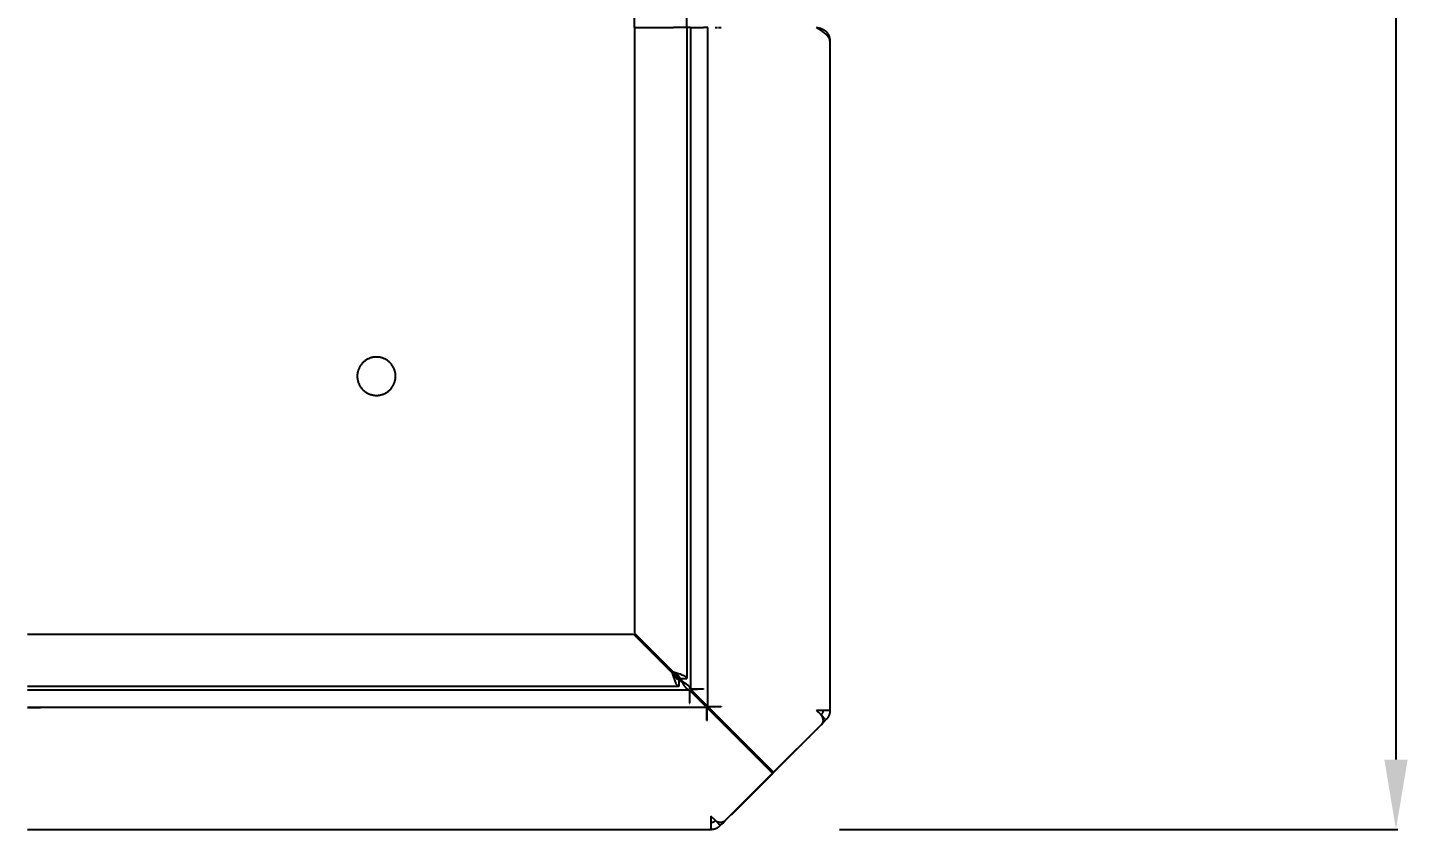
# Model space of a CAD drawing. Header units: millimetres. Extents: x -1421 to 3505, y -683 to 2759.
# Drawn here: x 1825.6 to 2222, y 0 to 230 of the extents above; entities that cross this region are included whole.
import ezdxf

# ---------------------------------------------------------------- set-up
doc = ezdxf.new("R2010")
doc.units = ezdxf.units.MM
doc.header["$MEASUREMENT"] = 0
doc.layers.add('Domyślny', color=7, linetype='Continuous', true_color=0x000000)
doc.layers.add('Utwórz2D linie widoczne', color=7, linetype='Continuous', true_color=0x000000)
doc.styles.add('Arial', font='arial.ttf')
doc.dimstyles.new('Domyślny', dxfattribs={"dimtxt": 30, "dimasz": 20, "dimexe": 0.5, "dimexo": 0.5, "dimgap": 0.25, "dimtad": 1, "dimtoh": 1, "dimdec": 0, "dimzin": 1, "dimdsep": 46, "dimtxsty": 'Arial', "dimcen": 0.5, "dimazin": 0, "dimtfac": 1, "dimtdec": 4, "dimtix": 1, "dimtmove": 1, "dimatfit": 3, "dimfxl": 0, "dimtolj": 1, "dimtzin": 1, "dimarcsym": 0})

# ---------------------------------------------------------------- blocks, each defined once
blk = doc.blocks.new('*D2')
at = {"layer": 'Defpoints', "color": 0}
for p in [(2057.92, 999.96), (2057.92, -0.04), (2217.92, -0.04)]:
    blk.add_point(p, dxfattribs=at)
at = {"layer": 'Domyślny', "color": 0, "lineweight": -2}
for p, q in [((2058.42, 999.96), (2218.42, 999.96)), ((2217.92, 979.96), (2217.92, 19.96)), ((2058.42, -0.04), (2218.42, -0.04))]:
    blk.add_line(p, q, dxfattribs=at)
at = {"layer": 'Domyślny', "color": 0}
for points in [[(2221.26, 979.96), (2214.59, 979.96), (2217.92, 999.96)], [(2214.59, 19.96), (2221.26, 19.96), (2217.92, -0.04)]]:
    blk.add_solid(points, dxfattribs=at)
at = {"layer": 'Domyślny', "color": 0, "insert": (2202.36, 499.96), "char_height": 30, "attachment_point": 5, "rotation": 90, "style": 'Arial'}
blk.add_mtext('\\A1;1000', dxfattribs=at)

msp = doc.modelspace()

# ---------------------------------------------------------------- linework, layer by layer
at = {"layer": 'Utwórz2D linie widoczne'}
for p, q in [((1999.62, 229.96), (1999.62, 499.96)), ((2014.62, 229.96), (2014.62, 499.96)), ((1999.62, 229.96), (2010.82, 229.96)), ((1999.62, 229.96), (1999.62, 56.24)), ((2014.62, 229.96), (2010.82, 229.96)), ((2015.63, 229.96), (2014.62, 229.96)), ((2014.62, 229.96), (2014.62, 43.26)), ((2015.63, 229.96), (2015.63, 40.24)), ((2015.63, 229.96), (2019.43, 229.96)), ((2020.63, 229.96), (2019.43, 229.96)), ((2020.63, 35.24), (2020.63, 229.96)), ((2022.77, 229.96), (2022.83, 229.96)), ((2022.86, 229.96), (2022.87, 229.96)), ((2022.93, 229.96), (2022.94, 229.96)), ((2022.97, 229.96), (2023.03, 229.96)), ((2023.09, 229.96), (2023.12, 229.96)), ((2023.15, 229.96), (2023.2, 229.96)), ((2023.22, 229.96), (2023.29, 229.96)), ((2023.52, 229.96), (2023.56, 229.96)), ((2023.6, 229.96), (2023.65, 229.96)), ((2023.76, 229.96), (2023.82, 229.96)), ((2023.85, 229.96), (2023.91, 229.96)), ((2023.93, 229.96), (2024, 229.96)), ((2024.01, 229.96), (2024.08, 229.96)), ((2024.1, 229.96), (2024.17, 229.96)), ((2024.18, 229.96), (2024.26, 229.96)), ((2024.26, 229.96), (2024.34, 229.96)), ((2024.35, 229.96), (2024.43, 229.96)), ((2053.28, 229.01), (2051.83, 229.96)), ((2051.83, 229.96), (2051.96, 229.96)), ((2051.96, 229.96), (2052.09, 229.95)), ((2052.09, 229.95), (2052.22, 229.94)), ((2052.22, 229.94), (2052.35, 229.92)), ((2052.35, 229.92), (2052.48, 229.9)), ((2052.48, 229.9), (2052.61, 229.88)), ((2052.61, 229.88), (2052.74, 229.85)), ((2052.74, 229.85), (2052.86, 229.81)), ((2052.86, 229.81), (2052.99, 229.78)), ((2052.99, 229.78), (2053.11, 229.73)), ((2053.11, 229.73), (2053.24, 229.69)), ((2053.24, 229.69), (2053.36, 229.64)), ((2053.53, 228.83), (2053.28, 229.01)), ((2053.36, 229.64), (2053.48, 229.58)), ((2053.48, 229.58), (2053.59, 229.52)), ((2053.78, 228.65), (2053.53, 228.83)), ((2053.59, 229.52), (2053.71, 229.46)), ((2053.71, 229.46), (2053.82, 229.39)), ((2054.03, 228.46), (2053.78, 228.65)), ((2053.82, 229.39), (2053.93, 229.32)), ((2053.93, 229.32), (2054.04, 229.25)), ((2054.27, 228.26), (2054.03, 228.46)), ((2054.04, 229.25), (2054.15, 229.17)), ((2054.15, 229.17), (2054.25, 229.09)), ((2054.25, 229.09), (2054.35, 229)), ((2054.51, 228.06), (2054.27, 228.26)), ((2054.35, 229), (2054.44, 228.91)), ((2054.44, 228.91), (2054.54, 228.82)), ((2054.64, 227.94), (2054.51, 228.06)), ((2054.54, 228.82), (2054.63, 228.72)), ((2054.63, 228.72), (2054.72, 228.63)), ((2054.76, 227.83), (2054.64, 227.94)), ((2054.72, 228.63), (2054.8, 228.52)), ((2054.87, 227.71), (2054.76, 227.83)), ((2054.8, 228.52), (2054.88, 228.42)), ((2054.99, 227.58), (2054.87, 227.71)), ((2054.88, 228.42), (2054.96, 228.31)), ((2054.96, 228.31), (2055.03, 228.2)), ((2055.05, 227.51), (2054.99, 227.58)), ((2055.03, 228.2), (2055.1, 228.09)), ((2055.11, 227.43), (2055.05, 227.51)), ((2055.1, 228.09), (2055.16, 227.98)), ((2055.17, 227.35), (2055.11, 227.43)), ((2055.16, 227.98), (2055.22, 227.86)), ((2055.23, 227.27), (2055.17, 227.35)), ((2055.22, 227.86), (2055.28, 227.74)), ((2055.28, 227.19), (2055.23, 227.27)), ((2055.28, 227.74), (2055.33, 227.62)), ((2055.34, 227.11), (2055.28, 227.19)), ((2055.33, 227.62), (2055.38, 227.5)), ((2055.37, 227.04), (2055.34, 227.11)), ((2055.41, 226.98), (2055.37, 227.04)), ((2055.38, 227.5), (2055.42, 227.38)), ((2055.44, 226.91), (2055.41, 226.98)), ((2055.42, 227.38), (2055.46, 227.25)), ((2055.47, 226.84), (2055.44, 226.91)), ((2055.46, 227.25), (2055.5, 227.13)), ((2055.5, 226.77), (2055.47, 226.84)), ((2055.5, 227.13), (2055.53, 227)), ((2055.53, 226.7), (2055.5, 226.77)), ((2055.53, 227), (2055.56, 226.87)), ((2055.55, 226.63), (2055.53, 226.7)), ((2055.57, 226.58), (2055.55, 226.63)), ((2055.56, 226.87), (2055.58, 226.74)), ((2055.58, 226.53), (2055.57, 226.58)), ((2055.58, 226.74), (2055.6, 226.61)), ((2055.59, 226.48), (2055.58, 226.53)), ((2055.6, 226.42), (2055.59, 226.48)), ((2055.6, 226.61), (2055.61, 226.48)), ((2055.61, 226.37), (2055.6, 226.42)), ((2055.61, 226.48), (2055.62, 226.35)), ((2055.62, 226.32), (2055.61, 226.37)), ((2055.62, 226.35), (2055.63, 226.22)), ((2055.62, 226.27), (2055.62, 226.32)), ((2055.62, 226.21), (2055.62, 226.27)), ((2055.63, 226.16), (2055.62, 226.21)), ((2055.63, 226.16), (2055.63, 34.06)), ((1923.07, 134.83), (1922.9, 134.74)), ((1923.24, 134.91), (1923.07, 134.83)), ((1923.41, 134.99), (1923.24, 134.91)), ((1923.59, 135.07), (1923.41, 134.99)), ((1923.76, 135.13), (1923.59, 135.07)), ((1923.94, 135.19), (1923.76, 135.13)), ((1924.12, 135.25), (1923.94, 135.19)), ((1924.31, 135.3), (1924.12, 135.25)), ((1924.49, 135.34), (1924.31, 135.3)), ((1924.68, 135.38), (1924.49, 135.34)), ((1924.87, 135.41), (1924.68, 135.38)), ((1925.06, 135.43), (1924.87, 135.41)), ((1925.24, 135.45), (1925.06, 135.43)), ((1925.43, 135.45), (1925.24, 135.45)), ((1925.62, 135.46), (1925.43, 135.45)), ((1925.81, 135.45), (1925.62, 135.46)), ((1926, 135.45), (1925.81, 135.45)), ((1926.19, 135.43), (1926, 135.45)), ((1926.38, 135.41), (1926.19, 135.43)), ((1926.57, 135.38), (1926.38, 135.41)), ((1926.76, 135.34), (1926.57, 135.38)), ((1926.94, 135.3), (1926.76, 135.34)), ((1927.12, 135.25), (1926.94, 135.3)), ((1927.31, 135.19), (1927.12, 135.25)), ((1927.49, 135.13), (1927.31, 135.19)), ((1927.66, 135.07), (1927.49, 135.13)), ((1927.84, 134.99), (1927.66, 135.07)), ((1928.01, 134.91), (1927.84, 134.99)), ((1928.18, 134.83), (1928.01, 134.91)), ((1928.35, 134.74), (1928.18, 134.83)), ((1920.22, 131), (1920.19, 130.81)), ((1920.26, 131.18), (1920.22, 131)), ((1920.31, 131.37), (1920.26, 131.18)), ((1920.36, 131.55), (1920.31, 131.37)), ((1920.42, 131.73), (1920.36, 131.55)), ((1920.48, 131.91), (1920.42, 131.73)), ((1920.55, 132.08), (1920.48, 131.91)), ((1920.63, 132.26), (1920.55, 132.08)), ((1920.71, 132.43), (1920.63, 132.26)), ((1920.8, 132.6), (1920.71, 132.43)), ((1920.89, 132.76), (1920.8, 132.6)), ((1920.99, 132.92), (1920.89, 132.76)), ((1921.1, 133.08), (1920.99, 132.92)), ((1921.21, 133.24), (1921.1, 133.08)), ((1921.32, 133.39), (1921.21, 133.24)), ((1921.44, 133.53), (1921.32, 133.39)), ((1921.57, 133.68), (1921.44, 133.53)), ((1921.7, 133.81), (1921.57, 133.68)), ((1921.84, 133.95), (1921.7, 133.81)), ((1921.98, 134.08), (1921.84, 133.95)), ((1922.12, 134.2), (1921.98, 134.08)), ((1922.27, 134.32), (1922.12, 134.2)), ((1922.42, 134.43), (1922.27, 134.32)), ((1922.58, 134.54), (1922.42, 134.43)), ((1922.74, 134.64), (1922.58, 134.54)), ((1922.9, 134.74), (1922.74, 134.64)), ((1928.51, 134.64), (1928.35, 134.74)), ((1928.67, 134.54), (1928.51, 134.64)), ((1928.83, 134.43), (1928.67, 134.54)), ((1928.98, 134.32), (1928.83, 134.43)), ((1929.13, 134.2), (1928.98, 134.32)), ((1929.27, 134.08), (1929.13, 134.2)), ((1929.41, 133.95), (1929.27, 134.08)), ((1929.55, 133.81), (1929.41, 133.95)), ((1929.68, 133.68), (1929.55, 133.81)), ((1929.8, 133.53), (1929.68, 133.68)), ((1929.92, 133.39), (1929.8, 133.53)), ((1930.04, 133.24), (1929.92, 133.39)), ((1930.15, 133.08), (1930.04, 133.24)), ((1930.26, 132.92), (1930.15, 133.08)), ((1930.36, 132.76), (1930.26, 132.92)), ((1930.45, 132.6), (1930.36, 132.76)), ((1930.54, 132.43), (1930.45, 132.6)), ((1930.62, 132.26), (1930.54, 132.43)), ((1930.7, 132.08), (1930.62, 132.26)), ((1930.77, 131.91), (1930.7, 132.08)), ((1930.83, 131.73), (1930.77, 131.91)), ((1930.89, 131.55), (1930.83, 131.73)), ((1930.94, 131.37), (1930.89, 131.55)), ((1930.99, 131.18), (1930.94, 131.37)), ((1931.03, 131), (1930.99, 131.18)), ((1931.06, 130.81), (1931.03, 131)), ((1920.13, 130.24), (1920.12, 130.05)), ((1920.12, 130.05), (1920.12, 129.86)), ((1920.12, 129.86), (1920.13, 129.67)), ((1920.14, 130.43), (1920.13, 130.24)), ((1920.13, 129.67), (1920.14, 129.48)), ((1920.16, 130.62), (1920.14, 130.43)), ((1920.14, 129.48), (1920.16, 129.3)), ((1920.19, 130.81), (1920.16, 130.62)), ((1920.16, 129.3), (1920.19, 129.11)), ((1920.19, 129.11), (1920.22, 128.92)), ((1920.22, 128.92), (1920.26, 128.73)), ((1920.26, 128.73), (1920.31, 128.55)), ((1920.31, 128.55), (1920.36, 128.37)), ((1920.36, 128.37), (1920.42, 128.19)), ((1920.42, 128.19), (1920.48, 128.01)), ((1920.48, 128.01), (1920.55, 127.83)), ((1920.55, 127.83), (1920.63, 127.66)), ((1920.63, 127.66), (1920.71, 127.49)), ((1920.71, 127.49), (1920.8, 127.32)), ((1920.8, 127.32), (1920.89, 127.15)), ((1920.89, 127.15), (1920.99, 126.99)), ((1920.99, 126.99), (1921.1, 126.83)), ((1930.15, 126.83), (1930.26, 126.99)), ((1930.26, 126.99), (1930.36, 127.15)), ((1930.36, 127.15), (1930.45, 127.32)), ((1930.45, 127.32), (1930.54, 127.49)), ((1930.54, 127.49), (1930.62, 127.66)), ((1930.62, 127.66), (1930.7, 127.83)), ((1930.7, 127.83), (1930.77, 128.01)), ((1930.77, 128.01), (1930.83, 128.19)), ((1930.83, 128.19), (1930.89, 128.37)), ((1930.89, 128.37), (1930.94, 128.55)), ((1930.94, 128.55), (1930.99, 128.73)), ((1930.99, 128.73), (1931.03, 128.92)), ((1931.03, 128.92), (1931.06, 129.11)), ((1931.08, 130.62), (1931.06, 130.81)), ((1931.06, 129.11), (1931.08, 129.3)), ((1931.1, 130.43), (1931.08, 130.62)), ((1931.08, 129.3), (1931.1, 129.48)), ((1931.12, 130.24), (1931.1, 130.43)), ((1931.1, 129.48), (1931.12, 129.67)), ((1931.12, 130.05), (1931.12, 130.24)), ((1931.12, 129.86), (1931.12, 130.05)), ((1931.12, 129.67), (1931.12, 129.86)), ((1921.1, 126.83), (1921.21, 126.68)), ((1921.21, 126.68), (1921.32, 126.53)), ((1921.32, 126.53), (1921.44, 126.38)), ((1921.44, 126.38), (1921.57, 126.24)), ((1921.57, 126.24), (1921.7, 126.1)), ((1921.7, 126.1), (1921.84, 125.97)), ((1921.84, 125.97), (1921.98, 125.84)), ((1921.98, 125.84), (1922.12, 125.72)), ((1922.12, 125.72), (1922.27, 125.6)), ((1922.27, 125.6), (1922.42, 125.49)), ((1922.42, 125.49), (1922.58, 125.38)), ((1922.58, 125.38), (1922.74, 125.28)), ((1922.74, 125.28), (1922.9, 125.18)), ((1922.9, 125.18), (1923.07, 125.09)), ((1923.07, 125.09), (1923.24, 125)), ((1923.24, 125), (1923.41, 124.92)), ((1923.41, 124.92), (1923.59, 124.85)), ((1923.59, 124.85), (1923.76, 124.78)), ((1923.76, 124.78), (1923.94, 124.72)), ((1923.94, 124.72), (1924.12, 124.67)), ((1924.12, 124.67), (1924.31, 124.62)), ((1924.31, 124.62), (1924.49, 124.58)), ((1924.49, 124.58), (1924.68, 124.54)), ((1924.68, 124.54), (1924.87, 124.51)), ((1924.87, 124.51), (1925.06, 124.49)), ((1925.06, 124.49), (1925.24, 124.47)), ((1925.24, 124.47), (1925.43, 124.46)), ((1925.43, 124.46), (1925.62, 124.46)), ((1925.62, 124.46), (1925.81, 124.46)), ((1925.81, 124.46), (1926, 124.47)), ((1926, 124.47), (1926.19, 124.49)), ((1926.19, 124.49), (1926.38, 124.51)), ((1926.38, 124.51), (1926.57, 124.54)), ((1926.57, 124.54), (1926.76, 124.58)), ((1926.76, 124.58), (1926.94, 124.62)), ((1926.94, 124.62), (1927.12, 124.67)), ((1927.12, 124.67), (1927.31, 124.72)), ((1927.31, 124.72), (1927.49, 124.78)), ((1927.49, 124.78), (1927.66, 124.85)), ((1927.66, 124.85), (1927.84, 124.92)), ((1927.84, 124.92), (1928.01, 125)), ((1928.01, 125), (1928.18, 125.09)), ((1928.18, 125.09), (1928.35, 125.18)), ((1928.35, 125.18), (1928.51, 125.28)), ((1928.51, 125.28), (1928.67, 125.38)), ((1928.67, 125.38), (1928.83, 125.49)), ((1928.83, 125.49), (1928.98, 125.6)), ((1928.98, 125.6), (1929.13, 125.72)), ((1929.13, 125.72), (1929.27, 125.84)), ((1929.27, 125.84), (1929.41, 125.97)), ((1929.41, 125.97), (1929.55, 126.1)), ((1929.55, 126.1), (1929.68, 126.24)), ((1929.68, 126.24), (1929.8, 126.38)), ((1929.8, 126.38), (1929.92, 126.53)), ((1929.92, 126.53), (1930.04, 126.68)), ((1930.04, 126.68), (1930.15, 126.83)), ((1825.63, 55.96), (1999.34, 55.96)), ((1999.34, 55.96), (2010.54, 44.76)), ((1999.62, 56.24), (2010.82, 45.04)), ((2010.88, 43.66), (2010.54, 44.76)), ((2010.54, 44.76), (2010.88, 44.24)), ((2011.93, 44.7), (2010.82, 45.04)), ((2011.35, 44.7), (2010.82, 45.04)), ((2010.82, 44.76), (2011.5, 44.39)), ((2011.2, 44.08), (2010.82, 44.76)), ((2010.88, 44.24), (2011, 44.06)), ((2011.13, 42.9), (2010.88, 43.66)), ((2011, 44.06), (2011.13, 43.88)), ((2011.13, 43.88), (2011.23, 43.75)), ((2011.16, 44.14), (2013.54, 41.76)), ((2011.3, 43.91), (2011.2, 44.08)), ((2011.23, 43.75), (2011.33, 43.61)), ((2011.38, 43.78), (2011.3, 43.91)), ((2011.33, 43.61), (2011.38, 43.55)), ((2011.53, 44.58), (2011.35, 44.7)), ((2011.46, 43.65), (2011.38, 43.78)), ((2011.46, 44.41), (2012.62, 43.25)), ((2011.51, 43.59), (2011.46, 43.65)), ((2011.5, 44.39), (2011.67, 44.28)), ((2011.7, 44.46), (2011.53, 44.58)), ((2011.67, 44.28), (2011.8, 44.2)), ((2011.84, 44.36), (2011.7, 44.46)), ((2011.8, 44.2), (2011.93, 44.12)), ((2011.97, 44.25), (2011.84, 44.36)), ((2012.68, 44.46), (2011.93, 44.7)), ((2011.93, 44.12), (2012, 44.07)), ((2012.03, 44.2), (2011.97, 44.25)), ((2012, 44.07), (2012.06, 44.03)), ((2012.09, 44.14), (2012.03, 44.2)), ((2012.06, 44.03), (2012.12, 43.98)), ((2012.16, 44.09), (2012.09, 44.14)), ((2012.12, 43.98), (2012.18, 43.93)), ((2012.22, 44.03), (2012.16, 44.09)), ((2012.18, 43.93), (2012.23, 43.89)), ((2012.26, 43.98), (2012.22, 44.03)), ((2012.23, 43.89), (2012.27, 43.86)), ((2012.31, 43.93), (2012.26, 43.98)), ((2012.27, 43.86), (2012.32, 43.81)), ((2012.35, 43.88), (2012.31, 43.93)), ((2012.32, 43.81), (2012.36, 43.77)), ((2012.37, 43.85), (2012.35, 43.88)), ((2012.36, 43.77), (2012.39, 43.73)), ((2012.39, 43.83), (2012.37, 43.85)), ((2012.41, 43.8), (2012.39, 43.83)), ((2012.39, 43.73), (2012.41, 43.71)), ((2012.43, 43.78), (2012.41, 43.8)), ((2012.41, 43.71), (2012.43, 43.69)), ((2012.45, 43.75), (2012.43, 43.78)), ((2012.43, 43.69), (2012.45, 43.67)), ((2012.46, 43.73), (2012.45, 43.75)), ((2012.45, 43.67), (2012.46, 43.65)), ((2012.48, 43.7), (2012.46, 43.73)), ((2012.46, 43.65), (2012.48, 43.63)), ((2012.5, 43.68), (2012.48, 43.7)), ((2012.48, 43.63), (2012.49, 43.61)), ((2012.49, 43.61), (2012.51, 43.59)), ((2012.51, 43.65), (2012.5, 43.68)), ((2012.52, 43.62), (2012.51, 43.65)), ((2012.54, 43.6), (2012.52, 43.62)), ((2012.99, 44.35), (2012.68, 44.46)), ((2013.29, 44.23), (2012.99, 44.35)), ((2013.53, 44.13), (2013.29, 44.23)), ((2013.65, 44.08), (2013.53, 44.13)), ((2013.76, 44.03), (2013.65, 44.08)), ((2013.86, 43.98), (2013.76, 44.03)), ((2013.95, 43.93), (2013.86, 43.98)), ((2014.05, 43.88), (2013.95, 43.93)), ((2014.14, 43.83), (2014.05, 43.88)), ((2014.21, 43.78), (2014.14, 43.83)), ((2014.25, 43.76), (2014.21, 43.78)), ((2014.28, 43.73), (2014.25, 43.76)), ((2014.32, 43.71), (2014.28, 43.73)), ((2014.35, 43.68), (2014.32, 43.71)), ((2014.38, 43.65), (2014.35, 43.68)), ((2014.41, 43.62), (2014.38, 43.65)), ((2014.44, 43.6), (2014.41, 43.62)), ((2012.32, 40.96), (1825.63, 40.96)), ((1825.63, 39.96), (2015.34, 39.96)), ((2011.24, 42.59), (2011.13, 42.9)), ((2011.35, 42.29), (2011.24, 42.59)), ((2011.45, 42.05), (2011.35, 42.29)), ((2011.38, 43.55), (2011.44, 43.49)), ((2011.44, 43.49), (2011.5, 43.43)), ((2011.5, 41.94), (2011.45, 42.05)), ((2011.5, 43.43), (2011.55, 43.37)), ((2011.55, 41.82), (2011.5, 41.94)), ((2011.55, 43.52), (2011.51, 43.59)), ((2011.6, 43.46), (2011.55, 43.52)), ((2011.55, 43.37), (2011.6, 43.32)), ((2011.6, 41.72), (2011.55, 41.82)), ((2011.65, 43.4), (2011.6, 43.46)), ((2011.6, 43.32), (2011.65, 43.27)), ((2011.65, 41.63), (2011.6, 41.72)), ((2011.69, 43.36), (2011.65, 43.4)), ((2011.65, 43.27), (2011.7, 43.23)), ((2011.7, 41.54), (2011.65, 41.63)), ((2011.73, 43.31), (2011.69, 43.36)), ((2011.7, 43.23), (2011.73, 43.21)), ((2011.76, 41.44), (2011.7, 41.54)), ((2011.77, 43.27), (2011.73, 43.31)), ((2011.73, 43.21), (2011.76, 43.19)), ((2011.76, 43.19), (2011.78, 43.17)), ((2011.8, 41.37), (2011.76, 41.44)), ((2011.81, 43.22), (2011.77, 43.27)), ((2011.78, 43.17), (2011.8, 43.15)), ((2011.8, 43.15), (2011.83, 43.13)), ((2011.83, 41.34), (2011.8, 41.37)), ((2011.85, 43.19), (2011.81, 43.22)), ((2011.83, 43.13), (2011.85, 43.12)), ((2011.85, 41.3), (2011.83, 41.34)), ((2011.87, 43.17), (2011.85, 43.19)), ((2011.85, 43.12), (2011.88, 43.1)), ((2011.88, 41.27), (2011.85, 41.3)), ((2011.89, 43.15), (2011.87, 43.17)), ((2011.88, 43.1), (2011.91, 43.09)), ((2011.9, 41.23), (2011.88, 41.27)), ((2011.91, 43.14), (2011.89, 43.15)), ((2011.93, 41.2), (2011.9, 41.23)), ((2011.93, 43.12), (2011.91, 43.14)), ((2011.91, 43.09), (2011.93, 43.07)), ((2011.95, 43.1), (2011.93, 43.12)), ((2011.93, 43.07), (2011.96, 43.06)), ((2011.96, 41.17), (2011.93, 41.2)), ((2011.97, 43.09), (2011.95, 43.1)), ((2011.96, 43.06), (2011.98, 43.05)), ((2011.98, 41.15), (2011.96, 41.17)), ((2011.99, 43.08), (2011.97, 43.09)), ((2011.98, 43.05), (2012.01, 43.04)), ((2012, 41.12), (2011.98, 41.15)), ((2012.01, 43.06), (2011.99, 43.08)), ((2012.02, 41.1), (2012, 41.12)), ((2012.03, 43.05), (2012.01, 43.06)), ((2012.01, 43.04), (2012.03, 43.02)), ((2012.04, 41.09), (2012.02, 41.1)), ((2012.05, 43.04), (2012.03, 43.05)), ((2012.03, 43.02), (2012.05, 43.02)), ((2012.05, 41.08), (2012.04, 41.09)), ((2012.07, 43.03), (2012.05, 43.04)), ((2012.05, 43.02), (2012.08, 43.01)), ((2012.06, 41.07), (2012.05, 41.08)), ((2012.07, 41.06), (2012.06, 41.07)), ((2012.09, 43.02), (2012.07, 43.03)), ((2012.08, 41.05), (2012.07, 41.06)), ((2012.08, 43.01), (2012.1, 43)), ((2012.1, 41.04), (2012.08, 41.05)), ((2012.11, 43.01), (2012.09, 43.02)), ((2012.1, 43), (2012.13, 42.99)), ((2012.11, 41.04), (2012.1, 41.04)), ((2012.13, 43), (2012.11, 43.01)), ((2012.12, 41.03), (2012.11, 41.04)), ((2012.14, 41.02), (2012.12, 41.03)), ((2012.15, 42.99), (2012.13, 43)), ((2012.13, 42.99), (2012.15, 42.98)), ((2012.15, 41.01), (2012.14, 41.02)), ((2012.17, 42.99), (2012.15, 42.99)), ((2012.15, 42.98), (2012.17, 42.98)), ((2012.16, 41.01), (2012.15, 41.01)), ((2012.17, 41), (2012.16, 41.01)), ((2012.19, 42.98), (2012.17, 42.99)), ((2012.17, 42.98), (2012.2, 42.97)), ((2012.18, 40.99), (2012.17, 41)), ((2012.2, 40.99), (2012.18, 40.99)), ((2012.21, 42.98), (2012.19, 42.98)), ((2012.2, 42.97), (2012.22, 42.97)), ((2012.21, 40.98), (2012.2, 40.99)), ((2012.23, 42.97), (2012.21, 42.98)), ((2012.22, 40.98), (2012.21, 40.98)), ((2012.22, 42.97), (2012.24, 42.96)), ((2012.23, 40.98), (2012.22, 40.98)), ((2012.24, 42.97), (2012.23, 42.97)), ((2012.24, 40.97), (2012.23, 40.98)), ((2012.25, 42.97), (2012.24, 42.97)), ((2012.24, 42.96), (2012.27, 42.96)), ((2012.25, 40.97), (2012.24, 40.97)), ((2012.26, 42.97), (2012.25, 42.97)), ((2012.27, 40.97), (2012.25, 40.97)), ((2012.27, 42.96), (2012.26, 42.97)), ((2012.28, 42.96), (2012.27, 42.96)), ((2012.27, 42.96), (2012.29, 42.96)), ((2012.28, 40.96), (2012.27, 40.97)), ((2012.29, 42.96), (2012.28, 42.96)), ((2012.29, 40.96), (2012.28, 40.96)), ((2012.29, 42.96), (2012.32, 42.96)), ((2012.3, 40.96), (2012.29, 40.96)), ((2012.29, 40.96), (2012.29, 40.96)), ((2012.31, 40.96), (2012.3, 40.96)), ((2012.3, 40.96), (2012.3, 40.96)), ((2012.32, 40.96), (2012.31, 40.96)), ((2012.32, 42.96), (2012.34, 42.96)), ((2012.33, 40.96), (2012.32, 40.96)), ((2012.32, 40.96), (2012.32, 40.96)), ((2012.34, 40.96), (2012.33, 40.96)), ((2012.33, 40.96), (2012.33, 40.96)), ((2012.34, 42.96), (2012.34, 40.96)), ((2012.51, 43.59), (2012.52, 43.57)), ((2012.52, 43.57), (2012.53, 43.55)), ((2012.53, 43.55), (2012.54, 43.53)), ((2012.55, 43.58), (2012.54, 43.6)), ((2012.54, 43.53), (2012.55, 43.51)), ((2012.56, 43.55), (2012.55, 43.58)), ((2012.55, 43.51), (2012.56, 43.49)), ((2012.57, 43.53), (2012.56, 43.55)), ((2012.56, 43.49), (2012.57, 43.47)), ((2012.58, 43.51), (2012.57, 43.53)), ((2012.57, 43.47), (2012.58, 43.45)), ((2012.58, 43.48), (2012.58, 43.51)), ((2012.59, 43.46), (2012.58, 43.48)), ((2012.58, 43.45), (2012.59, 43.43)), ((2012.6, 43.43), (2012.59, 43.46)), ((2012.59, 43.43), (2012.6, 43.41)), ((2012.6, 43.41), (2012.6, 43.43)), ((2012.6, 43.41), (2012.6, 43.39)), ((2012.61, 43.39), (2012.6, 43.41)), ((2012.6, 43.39), (2012.61, 43.37)), ((2012.61, 43.36), (2012.61, 43.39)), ((2012.61, 43.37), (2012.61, 43.36)), ((2012.61, 43.36), (2012.61, 43.35)), ((2012.62, 43.34), (2012.61, 43.36)), ((2012.61, 43.35), (2012.62, 43.34)), ((2012.62, 43.34), (2012.62, 43.33)), ((2012.62, 43.31), (2012.62, 43.34)), ((2012.62, 43.33), (2012.62, 43.32)), ((2012.62, 43.32), (2012.62, 43.31)), ((2012.62, 43.31), (2012.62, 43.3)), ((2012.62, 43.29), (2012.62, 43.31)), ((2012.62, 43.27), (2012.62, 43.29)), ((2012.62, 43.24), (2012.62, 43.27)), ((2012.62, 43.24), (2014.62, 43.24)), ((2012.63, 43.24), (2013.83, 42.04)), ((2013.88, 41.24), (2013.54, 41.76)), ((2014.35, 41.71), (2013.83, 42.04)), ((2014, 41.06), (2013.88, 41.24)), ((2014.13, 40.88), (2014, 41.06)), ((2014.23, 40.75), (2014.13, 40.88)), ((2014.33, 40.62), (2014.23, 40.75)), ((2014.39, 40.55), (2014.33, 40.62)), ((2014.53, 41.58), (2014.35, 41.71)), ((2014.44, 40.49), (2014.39, 40.55)), ((2014.46, 43.58), (2014.44, 43.6)), ((2014.5, 40.43), (2014.44, 40.49)), ((2014.48, 43.56), (2014.46, 43.58)), ((2014.49, 43.55), (2014.48, 43.56)), ((2014.5, 43.53), (2014.49, 43.55)), ((2014.51, 43.52), (2014.5, 43.53)), ((2014.56, 40.37), (2014.5, 40.43)), ((2014.52, 43.51), (2014.51, 43.52)), ((2014.53, 43.5), (2014.52, 43.51)), ((2014.54, 43.49), (2014.53, 43.5)), ((2014.71, 41.46), (2014.53, 41.58)), ((2014.55, 43.47), (2014.54, 43.49)), ((2014.56, 43.46), (2014.55, 43.47)), ((2014.56, 43.45), (2014.56, 43.46)), ((2014.57, 43.43), (2014.56, 43.45)), ((2014.6, 40.32), (2014.56, 40.37)), ((2014.58, 43.42), (2014.57, 43.43)), ((2014.58, 43.41), (2014.58, 43.42)), ((2014.59, 43.4), (2014.58, 43.41)), ((2014.59, 43.39), (2014.59, 43.4)), ((2014.6, 43.38), (2014.59, 43.39)), ((2014.6, 43.36), (2014.6, 43.38)), ((2014.61, 43.35), (2014.6, 43.36)), ((2014.65, 40.28), (2014.6, 40.32)), ((2014.61, 43.34), (2014.61, 43.35)), ((2014.61, 43.33), (2014.61, 43.34)), ((2014.62, 43.32), (2014.61, 43.33)), ((2014.62, 43.3), (2014.62, 43.32)), ((2014.62, 43.29), (2014.62, 43.3)), ((2014.62, 43.3), (2014.62, 43.3)), ((2014.62, 43.28), (2014.62, 43.29)), ((2014.62, 43.27), (2014.62, 43.28)), ((2014.62, 43.28), (2014.62, 43.28)), ((2014.62, 43.26), (2014.62, 43.27)), ((2014.62, 43.27), (2014.62, 43.27)), ((2014.62, 43.25), (2014.62, 43.26)), ((2014.62, 43.24), (2014.62, 43.25)), ((2014.62, 43.25), (2014.62, 43.25)), ((2014.71, 40.23), (2014.65, 40.28)), ((2014.84, 41.36), (2014.71, 41.46)), ((2014.73, 40.21), (2014.71, 40.23)), ((2014.76, 40.19), (2014.73, 40.21)), ((2014.78, 40.17), (2014.76, 40.19)), ((2014.81, 40.15), (2014.78, 40.17)), ((2014.83, 40.14), (2014.81, 40.15)), ((2014.86, 40.12), (2014.83, 40.14)), ((2014.97, 41.26), (2014.84, 41.36)), ((2014.88, 40.11), (2014.86, 40.12)), ((2014.91, 40.09), (2014.88, 40.11)), ((2014.93, 40.07), (2014.91, 40.09)), ((2014.96, 40.06), (2014.93, 40.07)), ((2014.98, 40.05), (2014.96, 40.06)), ((2015.03, 41.2), (2014.97, 41.26)), ((2015.01, 40.04), (2014.98, 40.05)), ((2015.03, 40.03), (2015.01, 40.04)), ((2015.1, 41.15), (2015.03, 41.2)), ((2015.05, 40.02), (2015.03, 40.03)), ((2015.08, 40.01), (2015.05, 40.02)), ((2015.1, 40), (2015.08, 40.01)), ((2015.16, 41.09), (2015.1, 41.15)), ((2015.13, 39.99), (2015.1, 40)), ((2015.15, 39.99), (2015.13, 39.99)), ((2015.18, 39.98), (2015.15, 39.99)), ((2015.22, 41.03), (2015.16, 41.09)), ((2015.2, 39.98), (2015.18, 39.98)), ((2015.22, 39.97), (2015.2, 39.98)), ((2015.26, 40.98), (2015.22, 41.03)), ((2015.25, 39.97), (2015.22, 39.97)), ((2015.27, 39.96), (2015.25, 39.97)), ((2015.31, 40.93), (2015.26, 40.98)), ((2015.29, 39.96), (2015.27, 39.96)), ((2015.32, 39.96), (2015.29, 39.96)), ((2015.35, 40.88), (2015.31, 40.93)), ((2015.34, 39.96), (2015.32, 39.96)), ((2015.34, 39.96), (2015.41, 39.96)), ((2015.34, 39.96), (2015.34, 36.16)), ((2015.38, 40.86), (2015.35, 40.88)), ((2015.4, 40.83), (2015.38, 40.86)), ((2015.41, 40.81), (2015.4, 40.83)), ((2015.43, 40.78), (2015.41, 40.81)), ((2015.41, 39.96), (2015.41, 37.96)), ((2015.45, 40.76), (2015.43, 40.78)), ((2015.47, 40.73), (2015.45, 40.76)), ((2015.48, 40.71), (2015.47, 40.73)), ((2015.5, 40.68), (2015.48, 40.71)), ((2015.51, 40.65), (2015.5, 40.68)), ((2015.53, 40.63), (2015.51, 40.65)), ((2015.54, 40.6), (2015.53, 40.63)), ((2015.55, 40.58), (2015.54, 40.6)), ((2015.56, 40.56), (2015.55, 40.58)), ((2015.57, 40.53), (2015.56, 40.56)), ((2015.58, 40.51), (2015.57, 40.53)), ((2015.59, 40.48), (2015.58, 40.51)), ((2015.59, 40.46), (2015.59, 40.48)), ((2015.6, 40.44), (2015.59, 40.46)), ((2015.61, 40.41), (2015.6, 40.44)), ((2015.61, 40.39), (2015.61, 40.41)), ((2015.62, 40.36), (2015.61, 40.39)), ((2015.62, 40.34), (2015.62, 40.36)), ((2015.62, 40.32), (2015.62, 40.34)), ((2015.62, 40.29), (2015.62, 40.32)), ((2015.63, 40.27), (2015.62, 40.29)), ((2015.63, 40.24), (2015.63, 40.27)), ((2015.63, 40.24), (2015.63, 40.17)), ((2015.63, 40.24), (2019.43, 40.24)), ((2015.63, 40.17), (2017.63, 40.17)), ((2016.09, 39.95), (2016.08, 39.95)), ((2016.08, 39.95), (2016.08, 39.94)), ((2016.08, 39.94), (2016.08, 39.93)), ((2016.08, 39.93), (2016.08, 39.92)), ((2016.08, 39.92), (2016.08, 39.91)), ((2016.08, 39.91), (2016.08, 39.9)), ((2016.08, 39.9), (2016.08, 39.89)), ((2016.08, 39.88), (2016.08, 39.89)), ((2016.08, 39.89), (2016.08, 39.89)), ((2016.08, 39.87), (2016.08, 39.88)), ((2016.08, 39.86), (2016.08, 39.87)), ((2016.08, 39.85), (2016.08, 39.86)), ((2016.08, 39.84), (2016.08, 39.85)), ((2016.09, 39.83), (2016.08, 39.84)), ((2016.1, 39.99), (2016.09, 39.98)), ((2016.09, 39.98), (2016.09, 39.97)), ((2016.09, 39.97), (2016.09, 39.96)), ((2016.09, 39.96), (2016.09, 39.95)), ((2016.09, 39.82), (2016.09, 39.83)), ((2016.09, 39.83), (2016.09, 39.83)), ((2016.09, 39.81), (2016.09, 39.82)), ((2016.1, 39.8), (2016.09, 39.81)), ((2016.11, 40.01), (2016.1, 40)), ((2016.1, 40), (2016.1, 39.99)), ((2016.1, 39.99), (2016.1, 39.99)), ((2016.1, 39.79), (2016.1, 39.8)), ((2016.11, 39.78), (2016.1, 39.79)), ((2016.1, 39.79), (2016.1, 39.79)), ((2016.12, 40.02), (2016.11, 40.02)), ((2016.11, 40.02), (2016.11, 40.01)), ((2016.11, 39.77), (2016.11, 39.78)), ((2016.12, 39.76), (2016.11, 39.77)), ((2016.13, 40.04), (2016.12, 40.03)), ((2016.12, 40.03), (2016.12, 40.02)), ((2016.13, 39.75), (2016.12, 39.76)), ((2016.12, 39.76), (2016.12, 39.76)), ((2016.14, 40.05), (2016.13, 40.05)), ((2016.13, 40.05), (2016.13, 40.04)), ((2016.13, 39.74), (2016.13, 39.75)), ((2016.14, 39.74), (2016.13, 39.74)), ((2016.15, 40.06), (2016.14, 40.06)), ((2016.14, 40.06), (2016.14, 40.05)), ((2016.14, 39.73), (2016.14, 39.74)), ((2016.15, 39.72), (2016.14, 39.73)), ((2016.16, 40.08), (2016.15, 40.07)), ((2016.15, 40.07), (2016.15, 40.06)), ((2016.15, 39.72), (2016.15, 39.72)), ((2016.15, 39.72), (2020.63, 35.24)), ((2016.17, 40.08), (2016.16, 40.08)), ((2016.18, 40.09), (2016.17, 40.09)), ((2016.17, 40.09), (2016.17, 40.08)), ((2016.19, 40.1), (2016.18, 40.09)), ((2016.2, 40.11), (2016.19, 40.1)), ((2016.19, 40.1), (2016.19, 40.1)), ((2016.21, 40.11), (2016.2, 40.11)), ((2016.22, 40.12), (2016.21, 40.12)), ((2016.21, 40.12), (2016.21, 40.11)), ((2016.23, 40.12), (2016.22, 40.12)), ((2016.24, 40.13), (2016.23, 40.12)), ((2016.25, 40.13), (2016.24, 40.13)), ((2016.26, 40.13), (2016.25, 40.13)), ((2016.25, 40.13), (2016.25, 40.13)), ((2016.27, 40.14), (2016.26, 40.13)), ((2016.28, 40.14), (2016.27, 40.14)), ((2016.29, 40.14), (2016.28, 40.14)), ((2016.3, 40.14), (2016.29, 40.14)), ((2016.31, 40.14), (2016.3, 40.14)), ((2016.3, 40.14), (2016.3, 40.14)), ((2016.32, 40.14), (2016.31, 40.14)), ((2016.33, 40.14), (2016.32, 40.14)), ((2019.43, 40.14), (2016.33, 40.14)), ((2017.63, 40.24), (2017.63, 40.17)), ((2019.43, 40.24), (2019.43, 40.14)), ((2015.34, 37.96), (2015.41, 37.96)), ((2015.34, 36.16), (2015.44, 36.16)), ((2015.44, 39.28), (2015.45, 39.29)), ((2015.44, 39.27), (2015.44, 39.28)), ((2015.44, 39.26), (2015.44, 39.27)), ((2015.44, 39.27), (2015.44, 39.27)), ((2015.44, 36.16), (2015.44, 39.26)), ((2015.45, 39.33), (2015.46, 39.34)), ((2015.45, 39.32), (2015.45, 39.33)), ((2015.45, 39.33), (2015.45, 39.33)), ((2015.45, 39.31), (2015.45, 39.32)), ((2015.45, 39.3), (2015.45, 39.31)), ((2015.45, 39.29), (2015.45, 39.3)), ((2015.46, 39.36), (2015.47, 39.37)), ((2015.46, 39.35), (2015.46, 39.36)), ((2015.46, 39.34), (2015.46, 39.35)), ((2015.47, 39.37), (2015.48, 39.38)), ((2015.47, 39.37), (2015.47, 39.37)), ((2015.48, 39.39), (2015.49, 39.4)), ((2015.48, 39.38), (2015.48, 39.39)), ((2015.48, 39.39), (2015.48, 39.39)), ((2015.49, 39.41), (2015.5, 39.42)), ((2015.49, 39.4), (2015.49, 39.41)), ((2015.5, 39.42), (2015.51, 39.43)), ((2015.5, 39.42), (2015.5, 39.42)), ((2015.51, 39.43), (2015.52, 39.43)), ((2015.52, 39.44), (2015.53, 39.45)), ((2015.52, 39.43), (2015.52, 39.44)), ((2015.53, 39.45), (2015.54, 39.45)), ((2015.54, 39.45), (2015.54, 39.46)), ((2015.54, 39.46), (2015.55, 39.46)), ((2015.55, 39.46), (2015.56, 39.47)), ((2015.56, 39.47), (2015.57, 39.48)), ((2015.56, 39.47), (2015.56, 39.47)), ((2015.57, 39.48), (2015.58, 39.48)), ((2015.58, 39.48), (2015.59, 39.48)), ((2015.59, 39.48), (2015.59, 39.49)), ((2015.59, 39.49), (2015.6, 39.49)), ((2015.6, 39.49), (2015.61, 39.49)), ((2015.61, 39.49), (2015.62, 39.5)), ((2015.62, 39.5), (2015.63, 39.5)), ((2015.63, 39.5), (2015.63, 39.5)), ((2015.63, 39.5), (2015.64, 39.5)), ((2015.64, 39.5), (2015.65, 39.5)), ((2015.65, 39.5), (2015.66, 39.51)), ((2015.66, 39.51), (2015.67, 39.51)), ((2015.67, 39.51), (2015.68, 39.51)), ((2015.68, 39.51), (2015.68, 39.51)), ((2015.68, 39.51), (2015.69, 39.51)), ((2015.7, 39.51), (2015.69, 39.51)), ((2015.71, 39.51), (2015.7, 39.51)), ((2015.72, 39.51), (2015.71, 39.51)), ((2015.73, 39.51), (2015.72, 39.51)), ((2015.74, 39.5), (2015.73, 39.51)), ((2015.75, 39.5), (2015.74, 39.5)), ((2015.74, 39.5), (2015.74, 39.5)), ((2015.76, 39.5), (2015.75, 39.5)), ((2015.77, 39.5), (2015.76, 39.5)), ((2015.78, 39.49), (2015.77, 39.5)), ((2015.79, 39.49), (2015.78, 39.49)), ((2015.78, 39.49), (2015.78, 39.49)), ((2015.8, 39.48), (2015.79, 39.49)), ((2015.81, 39.48), (2015.8, 39.48)), ((2015.82, 39.48), (2015.81, 39.48)), ((2015.82, 39.47), (2015.82, 39.48)), ((2015.83, 39.47), (2015.82, 39.47)), ((2015.84, 39.46), (2015.83, 39.47)), ((2015.85, 39.45), (2015.84, 39.46)), ((2015.84, 39.46), (2015.84, 39.46)), ((2015.86, 39.45), (2015.85, 39.45)), ((2015.86, 39.44), (2015.86, 39.45)), ((2015.87, 39.43), (2015.86, 39.44)), ((2015.87, 39.43), (2020.34, 34.96)), ((2020.33, 34.96), (1825.63, 34.96)), ((1825.63, 34.96), (1829.34, 34.96)), ((2020.34, 34.96), (2020.33, 34.96)), ((2021.09, 34.96), (2020.34, 34.96)), ((2020.34, 31.16), (2020.34, 34.96)), ((2020.44, 32.96), (2020.34, 32.96)), ((2020.44, 34.28), (2020.45, 34.29)), ((2020.44, 34.27), (2020.44, 34.28)), ((2020.44, 34.26), (2020.44, 34.27)), ((2020.44, 34.27), (2020.44, 34.27)), ((2020.44, 31.16), (2020.44, 34.26)), ((2020.45, 34.33), (2020.46, 34.34)), ((2020.45, 34.32), (2020.45, 34.33)), ((2020.45, 34.33), (2020.45, 34.33)), ((2020.45, 34.31), (2020.45, 34.32)), ((2020.45, 34.3), (2020.45, 34.31)), ((2020.45, 34.29), (2020.45, 34.3)), ((2020.46, 34.36), (2020.47, 34.37)), ((2020.46, 34.35), (2020.46, 34.36)), ((2020.46, 34.34), (2020.46, 34.35)), ((2020.47, 34.37), (2020.48, 34.38)), ((2020.47, 34.37), (2020.47, 34.37)), ((2020.48, 34.39), (2020.49, 34.4)), ((2020.48, 34.38), (2020.48, 34.39)), ((2020.48, 34.39), (2020.48, 34.39)), ((2020.49, 34.41), (2020.5, 34.42)), ((2020.49, 34.4), (2020.49, 34.41)), ((2020.5, 34.42), (2020.51, 34.43)), ((2020.5, 34.42), (2020.5, 34.42)), ((2020.51, 34.43), (2020.52, 34.43)), ((2020.52, 34.44), (2020.53, 34.45)), ((2020.52, 34.43), (2020.52, 34.44)), ((2020.53, 34.45), (2020.54, 34.45)), ((2020.54, 34.45), (2020.54, 34.46)), ((2020.54, 34.46), (2020.55, 34.46)), ((2020.55, 34.46), (2020.56, 34.47)), ((2020.56, 34.47), (2020.57, 34.48)), ((2020.56, 34.47), (2020.56, 34.47)), ((2020.57, 34.48), (2020.58, 34.48)), ((2020.58, 34.48), (2020.59, 34.48)), ((2020.59, 34.48), (2020.59, 34.49)), ((2020.59, 34.49), (2020.6, 34.49)), ((2020.6, 34.49), (2020.61, 34.49)), ((2020.61, 34.49), (2020.62, 34.5)), ((2020.62, 34.5), (2020.63, 34.5)), ((2020.63, 34.5), (2020.63, 35.24)), ((2020.63, 35.24), (2024.43, 35.24)), ((2020.63, 34.5), (2020.63, 34.5)), ((2020.63, 34.5), (2020.64, 34.5)), ((2020.64, 34.5), (2020.65, 34.5)), ((2020.65, 34.5), (2020.66, 34.51)), ((2020.66, 34.51), (2020.67, 34.51)), ((2020.67, 34.51), (2020.68, 34.51)), ((2020.68, 34.51), (2020.68, 34.51)), ((2020.68, 34.51), (2020.69, 34.51)), ((2020.69, 34.51), (2020.7, 34.51)), ((2020.7, 34.51), (2020.71, 34.51)), ((2020.71, 34.51), (2020.72, 34.51)), ((2020.72, 34.51), (2020.73, 34.51)), ((2020.73, 34.51), (2020.74, 34.5)), ((2020.74, 34.5), (2020.74, 34.5)), ((2020.74, 34.5), (2020.75, 34.5)), ((2020.75, 34.5), (2020.76, 34.5)), ((2020.76, 34.5), (2020.77, 34.5)), ((2020.77, 34.5), (2020.78, 34.49)), ((2020.78, 34.49), (2020.78, 34.49)), ((2020.78, 34.49), (2020.79, 34.49)), ((2020.79, 34.49), (2020.8, 34.48)), ((2020.8, 34.48), (2020.81, 34.48)), ((2020.81, 34.48), (2020.82, 34.48)), ((2020.82, 34.48), (2020.82, 34.47)), ((2020.82, 34.47), (2020.83, 34.47)), ((2020.83, 34.47), (2020.84, 34.46)), ((2020.84, 34.46), (2020.84, 34.46)), ((2020.84, 34.46), (2020.85, 34.45)), ((2020.85, 34.45), (2020.86, 34.45)), ((2020.86, 34.45), (2020.86, 34.44)), ((2020.86, 34.44), (2020.87, 34.43)), ((2020.87, 34.43), (2039.22, 16.08)), ((2021.09, 34.95), (2021.08, 34.95)), ((2021.08, 34.95), (2021.08, 34.94)), ((2021.08, 34.94), (2021.08, 34.93)), ((2021.08, 34.93), (2021.08, 34.92)), ((2021.08, 34.92), (2021.08, 34.91)), ((2021.08, 34.91), (2021.08, 34.9)), ((2021.08, 34.9), (2021.08, 34.89)), ((2021.08, 34.88), (2021.08, 34.89)), ((2021.08, 34.89), (2021.08, 34.89)), ((2021.08, 34.87), (2021.08, 34.88)), ((2021.08, 34.86), (2021.08, 34.87)), ((2021.08, 34.85), (2021.08, 34.86)), ((2021.08, 34.84), (2021.08, 34.85)), ((2021.09, 34.83), (2021.08, 34.84)), ((2021.1, 34.99), (2021.09, 34.98)), ((2021.09, 34.98), (2021.09, 34.97)), ((2021.09, 34.97), (2021.09, 34.96)), ((2021.09, 34.96), (2021.09, 34.95)), ((2021.09, 34.82), (2021.09, 34.83)), ((2021.09, 34.83), (2021.09, 34.83)), ((2021.09, 34.81), (2021.09, 34.82)), ((2021.1, 34.8), (2021.09, 34.81)), ((2021.11, 35.01), (2021.1, 35)), ((2021.1, 35), (2021.1, 34.99)), ((2021.1, 34.99), (2021.1, 34.99)), ((2021.1, 34.79), (2021.1, 34.8)), ((2021.11, 34.78), (2021.1, 34.79)), ((2021.1, 34.79), (2021.1, 34.79)), ((2021.12, 35.02), (2021.11, 35.02)), ((2021.11, 35.02), (2021.11, 35.01)), ((2021.11, 34.77), (2021.11, 34.78)), ((2021.12, 34.76), (2021.11, 34.77)), ((2021.13, 35.04), (2021.12, 35.03)), ((2021.12, 35.03), (2021.12, 35.02)), ((2021.13, 34.75), (2021.12, 34.76)), ((2021.12, 34.76), (2021.12, 34.76)), ((2021.14, 35.05), (2021.13, 35.05)), ((2021.13, 35.05), (2021.13, 35.04)), ((2021.13, 34.74), (2021.13, 34.75)), ((2021.14, 34.74), (2021.13, 34.74)), ((2021.15, 35.06), (2021.14, 35.06)), ((2021.14, 35.06), (2021.14, 35.05)), ((2021.14, 34.73), (2021.14, 34.74)), ((2021.15, 34.72), (2021.14, 34.73)), ((2021.16, 35.08), (2021.15, 35.07)), ((2021.15, 35.07), (2021.15, 35.06)), ((2021.15, 34.72), (2021.15, 34.72)), ((2021.15, 34.72), (2039.5, 16.37)), ((2021.17, 35.08), (2021.16, 35.08)), ((2021.18, 35.09), (2021.17, 35.09)), ((2021.17, 35.09), (2021.17, 35.08)), ((2021.19, 35.1), (2021.18, 35.09)), ((2021.2, 35.11), (2021.19, 35.1)), ((2021.19, 35.1), (2021.19, 35.1)), ((2021.21, 35.11), (2021.2, 35.11)), ((2021.22, 35.12), (2021.21, 35.12)), ((2021.21, 35.12), (2021.21, 35.11)), ((2021.23, 35.12), (2021.22, 35.12)), ((2021.24, 35.13), (2021.23, 35.12)), ((2021.25, 35.13), (2021.24, 35.13)), ((2021.26, 35.13), (2021.25, 35.13)), ((2021.25, 35.13), (2021.25, 35.13)), ((2021.27, 35.14), (2021.26, 35.13)), ((2021.28, 35.14), (2021.27, 35.14)), ((2021.29, 35.14), (2021.28, 35.14)), ((2021.3, 35.14), (2021.29, 35.14)), ((2021.31, 35.14), (2021.3, 35.14)), ((2021.3, 35.14), (2021.3, 35.14)), ((2021.32, 35.14), (2021.31, 35.14)), ((2021.33, 35.14), (2021.32, 35.14)), ((2024.43, 35.14), (2021.33, 35.14)), ((2022.63, 32.96), (2022.34, 32.96)), ((2022.63, 35.14), (2022.63, 35.24)), ((2022.63, 32.96), (2022.63, 33.24)), ((2022.63, 32.96), (2022.91, 32.96)), ((2022.63, 32.96), (2022.63, 32.68)), ((2024.43, 35.24), (2024.43, 35.14)), ((2053.1, 32.79), (2051.83, 34.06)), ((2055.63, 34.06), (2051.83, 34.06)), ((2053.14, 32.83), (2053.1, 32.79)), ((2054.51, 31.38), (2053.1, 32.79)), ((2053.15, 32.74), (2053.1, 32.79)), ((2053.18, 32.88), (2053.14, 32.83)), ((2053.19, 32.69), (2053.15, 32.74)), ((2053.22, 32.93), (2053.18, 32.88)), ((2053.24, 32.64), (2053.19, 32.69)), ((2053.26, 32.97), (2053.22, 32.93)), ((2053.28, 32.58), (2053.24, 32.64)), ((2053.3, 33.02), (2053.26, 32.97)), ((2053.32, 32.53), (2053.28, 32.58)), ((2053.33, 33.08), (2053.3, 33.02)), ((2053.36, 32.47), (2053.32, 32.53)), ((2053.36, 33.13), (2053.33, 33.08)), ((2053.39, 33.18), (2053.36, 33.13)), ((2053.39, 32.41), (2053.36, 32.47)), ((2053.42, 33.23), (2053.39, 33.18)), ((2053.43, 32.36), (2053.39, 32.41)), ((2053.45, 33.29), (2053.42, 33.23)), ((2053.46, 32.3), (2053.43, 32.36)), ((2053.48, 33.35), (2053.45, 33.29)), ((2053.49, 32.23), (2053.46, 32.3)), ((2053.5, 33.4), (2053.48, 33.35)), ((2053.52, 32.17), (2053.49, 32.23)), ((2053.52, 33.46), (2053.5, 33.4)), ((2053.54, 33.52), (2053.52, 33.46)), ((2053.55, 32.11), (2053.52, 32.17)), ((2053.56, 33.58), (2053.54, 33.52)), ((2053.57, 32.05), (2053.55, 32.11)), ((2053.57, 33.64), (2053.56, 33.58)), ((2053.59, 33.7), (2053.57, 33.64)), ((2053.59, 31.98), (2053.57, 32.05)), ((2053.6, 33.76), (2053.59, 33.7)), ((2053.61, 31.91), (2053.59, 31.98)), ((2053.61, 33.82), (2053.6, 33.76)), ((2053.62, 33.88), (2053.61, 33.82)), ((2053.63, 31.85), (2053.61, 31.91)), ((2053.63, 34.06), (2053.62, 34)), ((2053.62, 34), (2053.62, 33.94)), ((2053.62, 33.94), (2053.62, 33.88)), ((2053.64, 31.78), (2053.63, 31.85)), ((2053.66, 31.72), (2053.64, 31.78)), ((2053.67, 31.65), (2053.66, 31.72)), ((2054.85, 31.77), (2054.77, 31.66)), ((2054.93, 31.87), (2054.85, 31.77)), ((2055, 31.98), (2054.93, 31.87)), ((2055.07, 32.09), (2055, 31.98)), ((2055.14, 32.2), (2055.07, 32.09)), ((2055.2, 32.31), (2055.14, 32.2)), ((2055.26, 32.43), (2055.2, 32.31)), ((2055.31, 32.55), (2055.26, 32.43)), ((2055.36, 32.67), (2055.31, 32.55)), ((2055.41, 32.79), (2055.36, 32.67)), ((2055.45, 32.91), (2055.41, 32.79)), ((2055.49, 33.04), (2055.45, 32.91)), ((2055.52, 33.16), (2055.49, 33.04)), ((2055.55, 33.29), (2055.52, 33.16)), ((2055.57, 33.42), (2055.55, 33.29)), ((2055.59, 33.54), (2055.57, 33.42)), ((2055.61, 33.67), (2055.59, 33.54)), ((2055.62, 33.8), (2055.61, 33.67)), ((2055.63, 34.06), (2055.62, 33.93)), ((2055.62, 33.93), (2055.62, 33.8)), ((2020.34, 31.16), (2020.44, 31.16)), ((2027.4, 4.14), (2051.44, 28.19)), ((2053.1, 29.96), (2039.5, 16.37)), ((2051.44, 28.19), (2051.38, 28.25)), ((2053.1, 29.96), (2053.81, 30.67)), ((2053.15, 30.01), (2053.1, 29.96)), ((2053.19, 30.06), (2053.15, 30.01)), ((2053.24, 30.11), (2053.19, 30.06)), ((2053.28, 30.17), (2053.24, 30.11)), ((2053.32, 30.22), (2053.28, 30.17)), ((2053.36, 30.28), (2053.32, 30.22)), ((2053.39, 30.34), (2053.36, 30.28)), ((2053.43, 30.4), (2053.39, 30.34)), ((2053.46, 30.46), (2053.43, 30.4)), ((2053.49, 30.52), (2053.46, 30.46)), ((2053.52, 30.58), (2053.49, 30.52)), ((2053.55, 30.64), (2053.52, 30.58)), ((2053.57, 30.71), (2053.55, 30.64)), ((2053.59, 30.77), (2053.57, 30.71)), ((2053.61, 30.84), (2053.59, 30.77)), ((2053.63, 30.9), (2053.61, 30.84)), ((2053.64, 30.97), (2053.63, 30.9)), ((2053.66, 31.04), (2053.64, 30.97)), ((2053.67, 31.1), (2053.66, 31.04)), ((2053.67, 31.58), (2053.67, 31.65)), ((2053.68, 31.51), (2053.67, 31.58)), ((2053.68, 31.24), (2053.67, 31.17)), ((2053.67, 31.17), (2053.67, 31.1)), ((2053.68, 31.44), (2053.68, 31.51)), ((2053.68, 31.38), (2053.68, 31.44)), ((2053.68, 31.38), (2053.68, 31.31)), ((2053.68, 31.31), (2053.68, 31.24)), ((2053.81, 30.67), (2054.51, 31.38)), ((2054.6, 31.47), (2054.51, 31.38)), ((2054.69, 31.56), (2054.6, 31.47)), ((2054.77, 31.66), (2054.69, 31.56)), ((2039.22, 16.08), (2025.63, 2.49)), ((2037.81, 17.5), (2038.09, 17.78)), ((2039.22, 16.08), (2039.5, 16.37)), ((2027.4, 4.14), (2027.34, 4.2)), ((2022.8, 2.49), (2021.53, 3.76)), ((2021.53, 3.76), (2021.53, -0.04)), ((2021.53, 1.96), (2021.59, 1.96)), ((2021.59, 1.96), (2021.65, 1.97)), ((2021.65, 1.97), (2021.71, 1.97)), ((2021.71, 1.97), (2021.77, 1.98)), ((2021.77, 1.98), (2021.83, 1.99)), ((2021.83, 1.99), (2021.89, 2)), ((2021.89, 2), (2021.95, 2.01)), ((2021.95, 2.01), (2022.01, 2.03)), ((2022.01, 2.03), (2022.07, 2.05)), ((2022.04, 0), (2022.17, 0.02)), ((2022.07, 2.05), (2022.13, 2.07)), ((2022.13, 2.07), (2022.19, 2.09)), ((2022.17, 0.02), (2022.3, 0.04)), ((2022.19, 2.09), (2022.24, 2.11)), ((2022.24, 2.11), (2022.3, 2.14)), ((2022.3, 2.14), (2022.35, 2.16)), ((2022.3, 0.04), (2022.42, 0.07)), ((2022.35, 2.16), (2022.41, 2.19)), ((2022.41, 2.19), (2022.46, 2.22)), ((2022.42, 0.07), (2022.55, 0.1)), ((2022.46, 2.22), (2022.51, 2.26)), ((2022.51, 2.26), (2022.56, 2.29)), ((2022.55, 0.1), (2022.67, 0.14)), ((2022.56, 2.29), (2022.61, 2.33)), ((2022.61, 2.33), (2022.66, 2.37)), ((2022.66, 2.37), (2022.71, 2.4)), ((2022.67, 0.14), (2022.8, 0.18)), ((2022.71, 2.4), (2022.75, 2.45)), ((2022.75, 2.45), (2022.8, 2.49)), ((2022.8, 2.49), (2024.21, 1.07)), ((2022.85, 2.44), (2022.8, 2.49)), ((2022.8, 0.18), (2022.92, 0.23)), ((2022.9, 2.4), (2022.85, 2.44)), ((2022.95, 2.35), (2022.9, 2.4)), ((2022.92, 0.23), (2023.04, 0.28)), ((2023, 2.31), (2022.95, 2.35)), ((2023.06, 2.27), (2023, 2.31)), ((2023.04, 0.28), (2023.16, 0.33)), ((2023.12, 2.23), (2023.06, 2.27)), ((2023.17, 2.19), (2023.12, 2.23)), ((2023.16, 0.33), (2023.27, 0.39)), ((2023.23, 2.16), (2023.17, 2.19)), ((2023.29, 2.13), (2023.23, 2.16)), ((2023.27, 0.39), (2023.39, 0.45)), ((2023.35, 2.1), (2023.29, 2.13)), ((2023.42, 2.07), (2023.35, 2.1)), ((2023.39, 0.45), (2023.5, 0.51)), ((2023.48, 2.04), (2023.42, 2.07)), ((2023.54, 2.02), (2023.48, 2.04)), ((2023.5, 0.51), (2023.61, 0.58)), ((2023.61, 2), (2023.54, 2.02)), ((2023.67, 1.98), (2023.61, 2)), ((2023.61, 0.58), (2023.72, 0.66)), ((2023.74, 1.96), (2023.67, 1.98)), ((2023.72, 0.66), (2023.82, 0.73)), ((2023.81, 1.94), (2023.74, 1.96)), ((2023.87, 1.93), (2023.81, 1.94)), ((2023.82, 0.73), (2023.92, 0.81)), ((2023.94, 1.92), (2023.87, 1.93)), ((2023.92, 0.81), (2024.02, 0.9)), ((2024.01, 1.91), (2023.94, 1.92)), ((2024.08, 1.91), (2024.01, 1.91)), ((2024.02, 0.9), (2024.12, 0.98)), ((2024.14, 1.9), (2024.08, 1.91)), ((2024.12, 0.98), (2024.21, 1.07)), ((2024.21, 1.9), (2024.14, 1.9)), ((2024.28, 1.9), (2024.21, 1.9)), ((2024.21, 1.07), (2024.92, 1.78)), ((2024.35, 1.91), (2024.28, 1.9)), ((2024.42, 1.91), (2024.35, 1.91)), ((2024.48, 1.92), (2024.42, 1.91)), ((2024.55, 1.93), (2024.48, 1.92)), ((2024.62, 1.94), (2024.55, 1.93)), ((2024.69, 1.96), (2024.62, 1.94)), ((2024.75, 1.98), (2024.69, 1.96)), ((2024.82, 2), (2024.75, 1.98)), ((2024.88, 2.02), (2024.82, 2)), ((2024.95, 2.04), (2024.88, 2.02)), ((2024.92, 1.78), (2025.63, 2.49)), ((2025.01, 2.07), (2024.95, 2.04)), ((2025.07, 2.1), (2025.01, 2.07)), ((2025.13, 2.13), (2025.07, 2.1)), ((2025.19, 2.16), (2025.13, 2.13)), ((2025.25, 2.19), (2025.19, 2.16)), ((2025.31, 2.23), (2025.25, 2.19)), ((2025.37, 2.27), (2025.31, 2.23)), ((2025.42, 2.31), (2025.37, 2.27)), ((2025.47, 2.35), (2025.42, 2.31)), ((2025.53, 2.4), (2025.47, 2.35)), ((2025.58, 2.44), (2025.53, 2.4)), ((2025.63, 2.49), (2025.58, 2.44)), ((1825.63, -0.04), (1829.34, -0.04)), ((1829.43, -0.04), (2021.53, -0.04)), ((2021.53, -0.04), (2021.65, -0.04)), ((2021.65, -0.04), (2021.78, -0.03)), ((2021.78, -0.03), (2021.91, -0.02)), ((2021.91, -0.02), (2022.04, 0))]:
    msp.add_line(p, q, dxfattribs=at)

# ---------------------------------------------------------------- dimensions: what is measured, and where the dimension line sits
at = {"layer": 'Domyślny'}
dim = msp.add_aligned_dim(p1=(2057.92, 999.96), p2=(2057.92, -0.04), distance=160, dimstyle='Domyślny', dxfattribs=at)
dim.commit()
dim.dimension.update_dxf_attribs({"geometry": '*D2', "text_midpoint": (2202.36, 499.96)})

doc.saveas('drawing.dxf')
